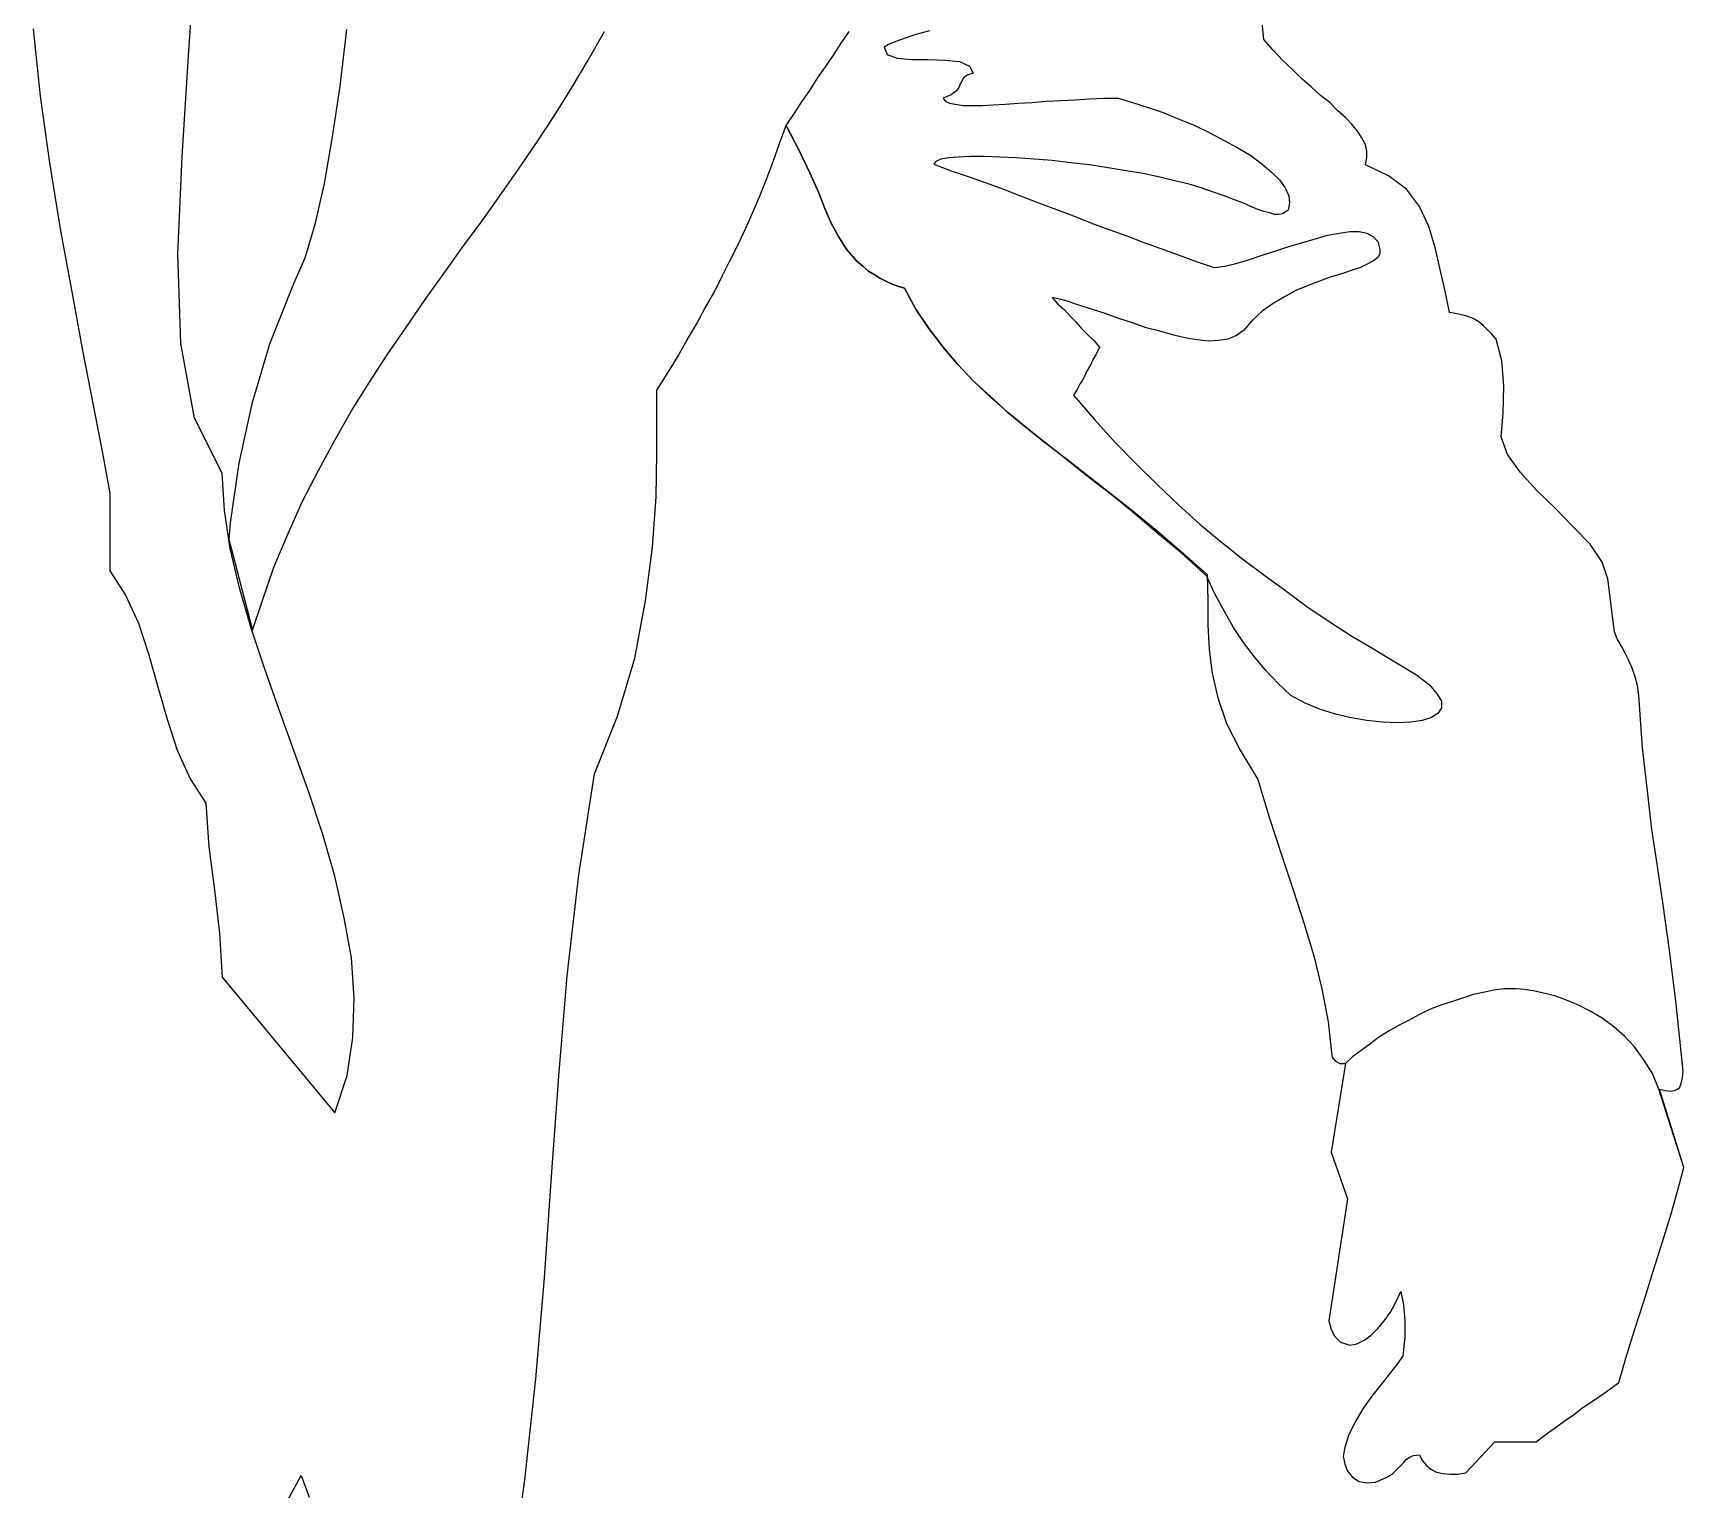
# Model space of a CAD drawing. Header units: millimetres. Extents: x -1625.4 to -1624.37, y 1841.54 to 1843.32.
# Drawn here: x -1624.915 to -1624.367, y 1842.352 to 1842.836 of the extents above; entities that cross this region are included whole.
import ezdxf

# ---------------------------------------------------------------- set-up
doc = ezdxf.new("R2010")
doc.units = ezdxf.units.MM
doc.header["$LTSCALE"] = 10
doc.layers.add('Humanos', color=2, linetype='Continuous')

msp = doc.modelspace()

# ---------------------------------------------------------------- linework, layer by layer
at = {"layer": 'Humanos'}
for p, q in [((-1624.86365, 1842.82849), (-1624.8615, 1842.86063)), ((-1624.50673, 1842.83396), (-1624.50721, 1842.83968)), ((-1624.9153, 1842.83753), (-1624.91292, 1842.81516)), ((-1624.81127, 1842.8373), (-1624.81341, 1842.81849)), ((-1624.73103, 1842.82706), (-1624.72555, 1842.83659)), ((-1624.64959, 1842.82872), (-1624.64698, 1842.83277)), ((-1624.64698, 1842.83277), (-1624.64435, 1842.83659)), ((-1624.63126, 1842.83229), (-1624.63269, 1842.83135)), ((-1624.62888, 1842.83325), (-1624.63126, 1842.83229)), ((-1624.62578, 1842.83444), (-1624.62888, 1842.83325)), ((-1624.62221, 1842.83563), (-1624.62578, 1842.83444)), ((-1624.61768, 1842.83682), (-1624.62221, 1842.83563)), ((-1624.50364, 1842.83039), (-1624.50673, 1842.83396)), ((-1624.86579, 1842.79515), (-1624.86365, 1842.82849)), ((-1624.7365, 1842.81777), (-1624.73103, 1842.82706)), ((-1624.65221, 1842.82492), (-1624.64959, 1842.82872)), ((-1624.63269, 1842.83135), (-1624.63174, 1842.82897)), ((-1624.63174, 1842.82897), (-1624.6284, 1842.82778)), ((-1624.6284, 1842.82778), (-1624.62364, 1842.8273)), ((-1624.62364, 1842.8273), (-1624.61816, 1842.8273)), ((-1624.61816, 1842.8273), (-1624.61245, 1842.82706)), ((-1624.61245, 1842.82706), (-1624.60769, 1842.82659)), ((-1624.60769, 1842.82659), (-1624.60436, 1842.82515)), ((-1624.50055, 1842.82706), (-1624.50364, 1842.83039)), ((-1624.49721, 1842.82396), (-1624.50055, 1842.82706)), ((-1624.65745, 1842.81706), (-1624.65483, 1842.82111)), ((-1624.65483, 1842.82111), (-1624.65221, 1842.82492)), ((-1624.60626, 1842.82135), (-1624.60697, 1842.82015)), ((-1624.60507, 1842.82206), (-1624.60626, 1842.82135)), ((-1624.60316, 1842.82277), (-1624.60507, 1842.82206)), ((-1624.60436, 1842.82515), (-1624.60316, 1842.82277)), ((-1624.49412, 1842.82087), (-1624.49721, 1842.82396)), ((-1624.81341, 1842.81849), (-1624.81603, 1842.80159)), ((-1624.74222, 1842.80873), (-1624.7365, 1842.81777)), ((-1624.66007, 1842.81325), (-1624.65745, 1842.81706)), ((-1624.61054, 1842.81563), (-1624.61317, 1842.81444)), ((-1624.60888, 1842.81682), (-1624.61054, 1842.81563)), ((-1624.60793, 1842.81801), (-1624.60888, 1842.81682)), ((-1624.60745, 1842.8192), (-1624.60793, 1842.81801)), ((-1624.60697, 1842.82015), (-1624.60745, 1842.8192)), ((-1624.49102, 1842.81825), (-1624.49412, 1842.82087)), ((-1624.48792, 1842.81539), (-1624.49102, 1842.81825)), ((-1624.91292, 1842.81516), (-1624.90983, 1842.79301)), ((-1624.66269, 1842.80921), (-1624.66007, 1842.81325)), ((-1624.61317, 1842.81444), (-1624.61245, 1842.81349)), ((-1624.61245, 1842.81349), (-1624.61102, 1842.81278)), ((-1624.61102, 1842.81278), (-1624.60912, 1842.81253)), ((-1624.60912, 1842.81253), (-1624.6065, 1842.81206)), ((-1624.6065, 1842.81206), (-1624.60364, 1842.81206)), ((-1624.60364, 1842.81206), (-1624.60031, 1842.81206)), ((-1624.60031, 1842.81206), (-1624.5965, 1842.8123)), ((-1624.5965, 1842.8123), (-1624.59245, 1842.81253)), ((-1624.59245, 1842.81253), (-1624.58817, 1842.81278)), ((-1624.58817, 1842.81278), (-1624.58364, 1842.81301)), ((-1624.58364, 1842.81301), (-1624.57888, 1842.81349)), ((-1624.57888, 1842.81349), (-1624.57411, 1842.81372)), ((-1624.57411, 1842.81372), (-1624.56935, 1842.81397)), ((-1624.56935, 1842.81397), (-1624.56459, 1842.8142)), ((-1624.56459, 1842.8142), (-1624.55983, 1842.81444)), ((-1624.55983, 1842.81444), (-1624.55507, 1842.81444)), ((-1624.55507, 1842.81444), (-1624.5503, 1842.81301)), ((-1624.5503, 1842.81301), (-1624.54506, 1842.81134)), ((-1624.54506, 1842.81134), (-1624.54007, 1842.80967)), ((-1624.48483, 1842.81301), (-1624.48792, 1842.81539)), ((-1624.48221, 1842.8104), (-1624.48483, 1842.81301)), ((-1624.47959, 1842.80802), (-1624.48221, 1842.8104)), ((-1624.74817, 1842.79968), (-1624.74222, 1842.80873)), ((-1624.66745, 1842.79944), (-1624.6653, 1842.80539)), ((-1624.6653, 1842.80539), (-1624.66269, 1842.80921)), ((-1624.66079, 1842.79682), (-1624.6653, 1842.80539)), ((-1624.6653, 1842.80539), (-1624.66079, 1842.79682)), ((-1624.54007, 1842.80967), (-1624.53483, 1842.80754)), ((-1624.53483, 1842.80754), (-1624.52959, 1842.80539)), ((-1624.52959, 1842.80539), (-1624.52459, 1842.80301)), ((-1624.47745, 1842.80587), (-1624.47959, 1842.80802)), ((-1624.47555, 1842.80349), (-1624.47745, 1842.80587)), ((-1624.81603, 1842.80159), (-1624.81865, 1842.78611)), ((-1624.75412, 1842.79087), (-1624.74817, 1842.79968)), ((-1624.6696, 1842.79349), (-1624.66745, 1842.79944)), ((-1624.52459, 1842.80301), (-1624.51983, 1842.80039)), ((-1624.51983, 1842.80039), (-1624.5153, 1842.79801)), ((-1624.47411, 1842.80134), (-1624.47555, 1842.80349)), ((-1624.47292, 1842.79896), (-1624.47411, 1842.80134)), ((-1624.86722, 1842.76278), (-1624.86579, 1842.79515)), ((-1624.65745, 1842.78968), (-1624.66079, 1842.79682)), ((-1624.66079, 1842.79682), (-1624.65745, 1842.78968)), ((-1624.61388, 1842.7942), (-1624.61555, 1842.79349)), ((-1624.61126, 1842.79468), (-1624.61388, 1842.7942)), ((-1624.60816, 1842.79492), (-1624.61126, 1842.79468)), ((-1624.60412, 1842.79515), (-1624.60816, 1842.79492)), ((-1624.59936, 1842.79515), (-1624.60412, 1842.79515)), ((-1624.59435, 1842.79492), (-1624.59936, 1842.79515)), ((-1624.58888, 1842.79468), (-1624.59435, 1842.79492)), ((-1624.58293, 1842.7942), (-1624.58888, 1842.79468)), ((-1624.57697, 1842.79373), (-1624.58293, 1842.7942)), ((-1624.57079, 1842.79301), (-1624.57697, 1842.79373)), ((-1624.5153, 1842.79801), (-1624.51102, 1842.79539)), ((-1624.51102, 1842.79539), (-1624.50721, 1842.79254)), ((-1624.47245, 1842.79682), (-1624.47292, 1842.79896)), ((-1624.47292, 1842.7923), (-1624.47245, 1842.79468)), ((-1624.47245, 1842.79468), (-1624.47245, 1842.79682)), ((-1624.90983, 1842.79301), (-1624.90625, 1842.77111)), ((-1624.76031, 1842.78206), (-1624.75412, 1842.79087)), ((-1624.67174, 1842.78778), (-1624.6696, 1842.79349)), ((-1624.65459, 1842.78325), (-1624.65745, 1842.78968)), ((-1624.65745, 1842.78968), (-1624.65459, 1842.78325)), ((-1624.61555, 1842.79349), (-1624.61626, 1842.79254)), ((-1624.61626, 1842.79254), (-1624.61054, 1842.79039)), ((-1624.61054, 1842.79039), (-1624.60483, 1842.78849)), ((-1624.60483, 1842.78849), (-1624.59888, 1842.78634)), ((-1624.56459, 1842.7923), (-1624.57079, 1842.79301)), ((-1624.5584, 1842.79135), (-1624.56459, 1842.7923)), ((-1624.55245, 1842.79039), (-1624.5584, 1842.79135)), ((-1624.54673, 1842.78944), (-1624.55245, 1842.79039)), ((-1624.54126, 1842.78825), (-1624.54673, 1842.78944)), ((-1624.53626, 1842.78705), (-1624.54126, 1842.78825)), ((-1624.50721, 1842.79254), (-1624.50412, 1842.78991)), ((-1624.50412, 1842.78991), (-1624.50149, 1842.7873)), ((-1624.46531, 1842.78872), (-1624.47292, 1842.7923)), ((-1624.45935, 1842.78421), (-1624.46531, 1842.78872)), ((-1624.81865, 1842.78611), (-1624.82174, 1842.77253)), ((-1624.67388, 1842.78229), (-1624.67174, 1842.78778)), ((-1624.65245, 1842.77778), (-1624.65459, 1842.78325)), ((-1624.65459, 1842.78325), (-1624.65245, 1842.77778)), ((-1624.59888, 1842.78634), (-1624.59316, 1842.78421)), ((-1624.59316, 1842.78421), (-1624.58745, 1842.78206)), ((-1624.5315, 1842.78586), (-1624.53626, 1842.78705)), ((-1624.52745, 1842.78467), (-1624.5315, 1842.78586)), ((-1624.5234, 1842.78325), (-1624.52745, 1842.78467)), ((-1624.51983, 1842.78206), (-1624.5234, 1842.78325)), ((-1624.50149, 1842.7873), (-1624.49959, 1842.78467)), ((-1624.49959, 1842.78467), (-1624.4984, 1842.78206)), ((-1624.45506, 1842.77849), (-1624.45935, 1842.78421)), ((-1624.7665, 1842.77325), (-1624.76031, 1842.78206)), ((-1624.67626, 1842.77682), (-1624.67388, 1842.78229)), ((-1624.65031, 1842.77301), (-1624.65245, 1842.77778)), ((-1624.65245, 1842.77778), (-1624.65031, 1842.77301)), ((-1624.58745, 1842.78206), (-1624.5815, 1842.77968)), ((-1624.5815, 1842.77968), (-1624.57555, 1842.77753)), ((-1624.57555, 1842.77753), (-1624.56983, 1842.77539)), ((-1624.51674, 1842.78087), (-1624.51983, 1842.78206)), ((-1624.51364, 1842.77968), (-1624.51674, 1842.78087)), ((-1624.51102, 1842.77849), (-1624.51364, 1842.77968)), ((-1624.50864, 1842.77753), (-1624.51102, 1842.77849)), ((-1624.50673, 1842.77682), (-1624.50864, 1842.77753)), ((-1624.49864, 1842.7773), (-1624.49959, 1842.77658)), ((-1624.49817, 1842.77968), (-1624.49864, 1842.7773)), ((-1624.4984, 1842.78206), (-1624.49817, 1842.77968)), ((-1624.45197, 1842.77182), (-1624.45506, 1842.77849)), ((-1624.82174, 1842.77253), (-1624.82508, 1842.76134)), ((-1624.77293, 1842.76468), (-1624.7665, 1842.77325)), ((-1624.67864, 1842.77134), (-1624.67626, 1842.77682)), ((-1624.64793, 1842.76849), (-1624.65031, 1842.77301)), ((-1624.65031, 1842.77301), (-1624.64793, 1842.76849)), ((-1624.56983, 1842.77539), (-1624.56388, 1842.77301)), ((-1624.56388, 1842.77301), (-1624.55816, 1842.77087)), ((-1624.50483, 1842.77634), (-1624.50673, 1842.77682)), ((-1624.50316, 1842.77587), (-1624.50483, 1842.77634)), ((-1624.50174, 1842.77587), (-1624.50316, 1842.77587)), ((-1624.50055, 1842.77611), (-1624.50174, 1842.77587)), ((-1624.49959, 1842.77658), (-1624.50055, 1842.77611)), ((-1624.44983, 1842.76491), (-1624.45197, 1842.77182)), ((-1624.90625, 1842.77111), (-1624.90246, 1842.75015)), ((-1624.68126, 1842.76587), (-1624.67864, 1842.77134)), ((-1624.64531, 1842.76444), (-1624.64793, 1842.76849)), ((-1624.64793, 1842.76849), (-1624.64531, 1842.76444)), ((-1624.55816, 1842.77087), (-1624.55221, 1842.76873)), ((-1624.55221, 1842.76873), (-1624.5465, 1842.76658)), ((-1624.5465, 1842.76658), (-1624.54055, 1842.76444)), ((-1624.4984, 1842.76516), (-1624.49388, 1842.76658)), ((-1624.49388, 1842.76658), (-1624.48959, 1842.76777)), ((-1624.48959, 1842.76777), (-1624.48554, 1842.76896)), ((-1624.48554, 1842.76896), (-1624.48173, 1842.76968)), ((-1624.48173, 1842.76968), (-1624.47816, 1842.77015)), ((-1624.47816, 1842.77015), (-1624.47507, 1842.77015)), ((-1624.47507, 1842.77015), (-1624.47245, 1842.76968)), ((-1624.47245, 1842.76968), (-1624.47054, 1842.76849)), ((-1624.47054, 1842.76849), (-1624.46888, 1842.76682)), ((-1624.46888, 1842.76682), (-1624.46816, 1842.7642)), ((-1624.86627, 1842.73301), (-1624.86722, 1842.76278)), ((-1624.82508, 1842.76134), (-1624.82888, 1842.75277)), ((-1624.77912, 1842.75587), (-1624.77293, 1842.76468)), ((-1624.68388, 1842.76063), (-1624.68126, 1842.76587)), ((-1624.64197, 1842.7604), (-1624.64531, 1842.76444)), ((-1624.64531, 1842.76444), (-1624.64197, 1842.7604)), ((-1624.54055, 1842.76444), (-1624.53483, 1842.7623)), ((-1624.53483, 1842.7623), (-1624.52888, 1842.76015)), ((-1624.51555, 1842.75967), (-1624.5115, 1842.76086)), ((-1624.5115, 1842.76086), (-1624.50721, 1842.7623)), ((-1624.50721, 1842.7623), (-1624.50268, 1842.76372)), ((-1624.50268, 1842.76372), (-1624.4984, 1842.76516)), ((-1624.46888, 1842.76159), (-1624.47031, 1842.7604)), ((-1624.46816, 1842.76278), (-1624.46888, 1842.76159)), ((-1624.46816, 1842.7642), (-1624.46816, 1842.76278)), ((-1624.44817, 1842.75754), (-1624.44983, 1842.76491)), ((-1624.78531, 1842.7473), (-1624.77912, 1842.75587)), ((-1624.68911, 1842.75015), (-1624.6865, 1842.75539)), ((-1624.6865, 1842.75539), (-1624.68388, 1842.76063)), ((-1624.63984, 1842.75873), (-1624.64197, 1842.7604)), ((-1624.64197, 1842.7604), (-1624.63984, 1842.75873)), ((-1624.63792, 1842.75706), (-1624.63984, 1842.75873)), ((-1624.63984, 1842.75873), (-1624.63792, 1842.75706)), ((-1624.63602, 1842.75587), (-1624.63792, 1842.75706)), ((-1624.63792, 1842.75706), (-1624.63602, 1842.75587)), ((-1624.63412, 1842.75468), (-1624.63602, 1842.75587)), ((-1624.63602, 1842.75587), (-1624.63412, 1842.75468)), ((-1624.52888, 1842.76015), (-1624.52317, 1842.75825)), ((-1624.52317, 1842.75825), (-1624.5196, 1842.75873)), ((-1624.5196, 1842.75873), (-1624.51555, 1842.75967)), ((-1624.48078, 1842.7561), (-1624.48435, 1842.75516)), ((-1624.47768, 1842.75729), (-1624.48078, 1842.7561)), ((-1624.47459, 1842.75825), (-1624.47768, 1842.75729)), ((-1624.47221, 1842.75944), (-1624.47459, 1842.75825)), ((-1624.47031, 1842.7604), (-1624.47221, 1842.75944)), ((-1624.4465, 1842.75039), (-1624.44817, 1842.75754)), ((-1624.90246, 1842.75015), (-1624.89889, 1842.73063)), ((-1624.82888, 1842.75277), (-1624.83674, 1842.73277)), ((-1624.69222, 1842.74468), (-1624.68911, 1842.75015)), ((-1624.63222, 1842.75372), (-1624.63412, 1842.75468)), ((-1624.63412, 1842.75468), (-1624.63222, 1842.75372)), ((-1624.63031, 1842.75277), (-1624.63222, 1842.75372)), ((-1624.63222, 1842.75372), (-1624.63031, 1842.75277)), ((-1624.62817, 1842.75206), (-1624.63031, 1842.75277)), ((-1624.63031, 1842.75277), (-1624.62817, 1842.75206)), ((-1624.62602, 1842.75134), (-1624.62817, 1842.75206)), ((-1624.62817, 1842.75206), (-1624.62602, 1842.75134)), ((-1624.62221, 1842.74444), (-1624.62602, 1842.75134)), ((-1624.62602, 1842.75134), (-1624.62221, 1842.74444)), ((-1624.49602, 1842.75063), (-1624.49983, 1842.74849)), ((-1624.49197, 1842.7523), (-1624.49602, 1842.75063)), ((-1624.48816, 1842.75372), (-1624.49197, 1842.7523)), ((-1624.48435, 1842.75516), (-1624.48816, 1842.75372)), ((-1624.44507, 1842.74325), (-1624.4465, 1842.75039)), ((-1624.7915, 1842.73824), (-1624.78531, 1842.7473)), ((-1624.69507, 1842.73943), (-1624.69222, 1842.74468)), ((-1624.61793, 1842.73801), (-1624.62221, 1842.74444)), ((-1624.62221, 1842.74444), (-1624.61793, 1842.73801)), ((-1624.57697, 1842.74825), (-1624.57507, 1842.74611)), ((-1624.57269, 1842.7473), (-1624.57697, 1842.74825)), ((-1624.57507, 1842.74611), (-1624.57292, 1842.7442)), ((-1624.56841, 1842.74587), (-1624.57269, 1842.7473)), ((-1624.56388, 1842.74444), (-1624.56841, 1842.74587)), ((-1624.55935, 1842.74301), (-1624.56388, 1842.74444)), ((-1624.50364, 1842.74634), (-1624.50721, 1842.74373)), ((-1624.49983, 1842.74849), (-1624.50364, 1842.74634)), ((-1624.69817, 1842.7342), (-1624.69507, 1842.73943)), ((-1624.57292, 1842.7442), (-1624.57102, 1842.74206)), ((-1624.57102, 1842.74206), (-1624.56912, 1842.74016)), ((-1624.56912, 1842.74016), (-1624.56722, 1842.73801)), ((-1624.55483, 1842.74135), (-1624.55935, 1842.74301)), ((-1624.5503, 1842.73991), (-1624.55483, 1842.74135)), ((-1624.54579, 1842.73824), (-1624.5503, 1842.73991)), ((-1624.51054, 1842.74063), (-1624.5134, 1842.7373)), ((-1624.50721, 1842.74373), (-1624.51054, 1842.74063)), ((-1624.44197, 1842.74277), (-1624.44507, 1842.74325)), ((-1624.43935, 1842.74206), (-1624.44197, 1842.74277)), ((-1624.43721, 1842.74135), (-1624.43935, 1842.74206)), ((-1624.4353, 1842.74016), (-1624.43721, 1842.74135)), ((-1624.43388, 1842.73897), (-1624.4353, 1842.74016)), ((-1624.43245, 1842.73753), (-1624.43388, 1842.73897)), ((-1624.79769, 1842.7292), (-1624.7915, 1842.73824)), ((-1624.70126, 1842.72872), (-1624.69817, 1842.7342)), ((-1624.61317, 1842.73182), (-1624.61793, 1842.73801)), ((-1624.61793, 1842.73801), (-1624.61317, 1842.73182)), ((-1624.56722, 1842.73801), (-1624.56507, 1842.73586)), ((-1624.56507, 1842.73586), (-1624.56317, 1842.73396)), ((-1624.56317, 1842.73396), (-1624.56126, 1842.73182)), ((-1624.54126, 1842.73705), (-1624.54579, 1842.73824)), ((-1624.53698, 1842.73586), (-1624.54126, 1842.73705)), ((-1624.53293, 1842.73492), (-1624.53698, 1842.73586)), ((-1624.52888, 1842.7342), (-1624.53293, 1842.73492)), ((-1624.52507, 1842.73373), (-1624.52888, 1842.7342)), ((-1624.52173, 1842.73396), (-1624.52507, 1842.73373)), ((-1624.51864, 1842.73444), (-1624.52173, 1842.73396)), ((-1624.51578, 1842.73563), (-1624.51864, 1842.73444)), ((-1624.5134, 1842.7373), (-1624.51578, 1842.73563)), ((-1624.43102, 1842.73611), (-1624.43245, 1842.73753)), ((-1624.42959, 1842.73444), (-1624.43102, 1842.73611)), ((-1624.42768, 1842.7273), (-1624.42959, 1842.73444)), ((-1624.89889, 1842.73063), (-1624.89532, 1842.71253)), ((-1624.86174, 1842.70825), (-1624.86627, 1842.73301)), ((-1624.83674, 1842.73277), (-1624.84269, 1842.71301)), ((-1624.80365, 1842.72015), (-1624.79769, 1842.7292)), ((-1624.70459, 1842.72325), (-1624.70126, 1842.72872)), ((-1624.60841, 1842.72611), (-1624.61317, 1842.73182)), ((-1624.61317, 1842.73182), (-1624.60841, 1842.72611)), ((-1624.56221, 1842.72968), (-1624.5634, 1842.72777)), ((-1624.56126, 1842.73182), (-1624.56221, 1842.72968)), ((-1624.70816, 1842.71754), (-1624.70459, 1842.72325)), ((-1624.60316, 1842.72063), (-1624.60841, 1842.72611)), ((-1624.60841, 1842.72611), (-1624.60316, 1842.72063)), ((-1624.56555, 1842.72372), (-1624.56649, 1842.72158)), ((-1624.56436, 1842.72563), (-1624.56555, 1842.72372)), ((-1624.5634, 1842.72777), (-1624.56436, 1842.72563)), ((-1624.42697, 1842.71896), (-1624.42768, 1842.7273)), ((-1624.8096, 1842.71063), (-1624.80365, 1842.72015)), ((-1624.70816, 1842.70848), (-1624.70816, 1842.71754)), ((-1624.59769, 1842.71539), (-1624.60316, 1842.72063)), ((-1624.60316, 1842.72063), (-1624.59745, 1842.71539)), ((-1624.56864, 1842.71777), (-1624.56983, 1842.71587)), ((-1624.56768, 1842.71967), (-1624.56864, 1842.71777)), ((-1624.56649, 1842.72158), (-1624.56768, 1842.71967)), ((-1624.42721, 1842.70992), (-1624.42697, 1842.71896)), ((-1624.89532, 1842.71253), (-1624.89222, 1842.69658)), ((-1624.84269, 1842.71301), (-1624.84698, 1842.69325)), ((-1624.59174, 1842.71015), (-1624.59769, 1842.71539)), ((-1624.59745, 1842.71539), (-1624.59174, 1842.71015)), ((-1624.56983, 1842.71587), (-1624.56292, 1842.70777)), ((-1624.85246, 1842.68991), (-1624.86174, 1842.70825)), ((-1624.81507, 1842.70087), (-1624.8096, 1842.71063)), ((-1624.70816, 1842.69658), (-1624.70816, 1842.70848)), ((-1624.58554, 1842.70515), (-1624.59174, 1842.71015)), ((-1624.59174, 1842.71015), (-1624.58554, 1842.70515)), ((-1624.56292, 1842.70777), (-1624.55602, 1842.70015)), ((-1624.42793, 1842.70206), (-1624.42721, 1842.70992)), ((-1624.82055, 1842.69087), (-1624.81507, 1842.70087)), ((-1624.57912, 1842.69991), (-1624.58554, 1842.70515)), ((-1624.58554, 1842.70515), (-1624.57912, 1842.69991)), ((-1624.42578, 1842.69611), (-1624.42793, 1842.70206)), ((-1624.89222, 1842.69658), (-1624.88984, 1842.68325)), ((-1624.70841, 1842.68206), (-1624.70816, 1842.69658)), ((-1624.57221, 1842.69444), (-1624.57912, 1842.69991)), ((-1624.57912, 1842.69991), (-1624.57221, 1842.69467)), ((-1624.55602, 1842.70015), (-1624.54911, 1842.69301)), ((-1624.4215, 1842.69016), (-1624.42578, 1842.69611)), ((-1624.85175, 1842.67753), (-1624.85246, 1842.68991)), ((-1624.84698, 1842.69325), (-1624.84983, 1842.67349)), ((-1624.82579, 1842.68063), (-1624.82055, 1842.69087)), ((-1624.57221, 1842.69467), (-1624.56507, 1842.6892)), ((-1624.5653, 1842.68897), (-1624.57221, 1842.69444)), ((-1624.54911, 1842.69301), (-1624.54197, 1842.68611)), ((-1624.41602, 1842.6842), (-1624.4215, 1842.69016)), ((-1624.55793, 1842.68325), (-1624.5653, 1842.68897)), ((-1624.56507, 1842.6892), (-1624.55793, 1842.68348)), ((-1624.54197, 1842.68611), (-1624.53507, 1842.67944)), ((-1624.40983, 1842.67825), (-1624.41602, 1842.6842)), ((-1624.88984, 1842.68325), (-1624.88984, 1842.65753)), ((-1624.83055, 1842.66992), (-1624.82579, 1842.68063)), ((-1624.7096, 1842.66539), (-1624.70841, 1842.68206)), ((-1624.55793, 1842.68348), (-1624.55007, 1842.67729)), ((-1624.5503, 1842.67706), (-1624.55793, 1842.68325)), ((-1624.53507, 1842.67944), (-1624.52793, 1842.67301)), ((-1624.84983, 1842.66491), (-1624.85175, 1842.67753)), ((-1624.84983, 1842.67349), (-1624.85031, 1842.66801)), ((-1624.54245, 1842.67039), (-1624.5503, 1842.67706)), ((-1624.55007, 1842.67729), (-1624.54222, 1842.67086)), ((-1624.40387, 1842.67205), (-1624.40983, 1842.67825)), ((-1624.85031, 1842.66801), (-1624.84246, 1842.63777)), ((-1624.83531, 1842.65873), (-1624.83055, 1842.66992)), ((-1624.53412, 1842.66349), (-1624.54245, 1842.67039)), ((-1624.54222, 1842.67086), (-1624.53412, 1842.66397)), ((-1624.52793, 1842.67301), (-1624.52079, 1842.66706)), ((-1624.3984, 1842.66635), (-1624.40387, 1842.67205)), ((-1624.84674, 1842.65182), (-1624.84983, 1842.66491)), ((-1624.71198, 1842.64753), (-1624.7096, 1842.66539)), ((-1624.53412, 1842.66397), (-1624.52555, 1842.65634)), ((-1624.52578, 1842.65587), (-1624.53412, 1842.66349)), ((-1624.52079, 1842.66706), (-1624.51364, 1842.66134)), ((-1624.39435, 1842.66039), (-1624.3984, 1842.66635)), ((-1624.88984, 1842.65753), (-1624.8846, 1842.64944)), ((-1624.83936, 1842.64705), (-1624.83531, 1842.65873)), ((-1624.51364, 1842.66134), (-1624.50626, 1842.65587)), ((-1624.39245, 1842.65491), (-1624.39435, 1842.66039)), ((-1624.84293, 1842.63849), (-1624.84674, 1842.65182)), ((-1624.52292, 1842.64991), (-1624.52578, 1842.65587)), ((-1624.52555, 1842.65634), (-1624.5253, 1842.64753)), ((-1624.50626, 1842.65587), (-1624.49911, 1842.65063)), ((-1624.39031, 1842.6373), (-1624.39245, 1842.65491)), ((-1624.8846, 1842.64944), (-1624.88032, 1842.64016)), ((-1624.84246, 1842.63777), (-1624.83936, 1842.64705)), ((-1624.71555, 1842.62848), (-1624.71198, 1842.64753)), ((-1624.5253, 1842.64753), (-1624.5253, 1842.63944)), ((-1624.51983, 1842.6442), (-1624.52292, 1842.64991)), ((-1624.49911, 1842.65063), (-1624.49197, 1842.64539)), ((-1624.51674, 1842.63872), (-1624.51983, 1842.6442)), ((-1624.49197, 1842.64539), (-1624.48483, 1842.64063)), ((-1624.48483, 1842.64063), (-1624.47745, 1842.63587)), ((-1624.88032, 1842.64016), (-1624.87698, 1842.62992)), ((-1624.83841, 1842.62515), (-1624.84293, 1842.63849)), ((-1624.5253, 1842.63944), (-1624.52483, 1842.63134)), ((-1624.5134, 1842.63372), (-1624.51674, 1842.63872)), ((-1624.47745, 1842.63587), (-1624.47031, 1842.63158)), ((-1624.38935, 1842.63492), (-1624.39031, 1842.6373)), ((-1624.38793, 1842.63253), (-1624.38935, 1842.63492)), ((-1624.87698, 1842.62992), (-1624.87389, 1842.61896)), ((-1624.52483, 1842.63134), (-1624.52388, 1842.62349)), ((-1624.50983, 1842.62896), (-1624.5134, 1842.63372)), ((-1624.47031, 1842.63158), (-1624.46316, 1842.62729)), ((-1624.38674, 1842.63015), (-1624.38793, 1842.63253)), ((-1624.38555, 1842.62777), (-1624.38674, 1842.63015)), ((-1624.83364, 1842.61134), (-1624.83841, 1842.62515)), ((-1624.72126, 1842.6092), (-1624.71555, 1842.62848)), ((-1624.50602, 1842.62443), (-1624.50983, 1842.62896)), ((-1624.50197, 1842.62015), (-1624.50602, 1842.62443)), ((-1624.46316, 1842.62729), (-1624.45602, 1842.62301)), ((-1624.38436, 1842.62515), (-1624.38555, 1842.62777)), ((-1624.3834, 1842.6223), (-1624.38436, 1842.62515)), ((-1624.87389, 1842.61896), (-1624.87079, 1842.60825)), ((-1624.52388, 1842.62349), (-1624.52198, 1842.61539)), ((-1624.49769, 1842.6161), (-1624.50197, 1842.62015)), ((-1624.45602, 1842.62301), (-1624.45174, 1842.61967)), ((-1624.45174, 1842.61967), (-1624.44911, 1842.61658)), ((-1624.38269, 1842.61944), (-1624.3834, 1842.6223)), ((-1624.38221, 1842.6161), (-1624.38269, 1842.61944)), ((-1624.52198, 1842.61539), (-1624.51912, 1842.60682)), ((-1624.49316, 1842.61372), (-1624.49769, 1842.6161)), ((-1624.48816, 1842.61158), (-1624.49316, 1842.61372)), ((-1624.44911, 1842.61658), (-1624.44769, 1842.6142)), ((-1624.44769, 1842.6142), (-1624.44769, 1842.61206)), ((-1624.38102, 1842.59872), (-1624.38221, 1842.6161)), ((-1624.87079, 1842.60825), (-1624.86746, 1842.59801)), ((-1624.82865, 1842.59753), (-1624.83364, 1842.61134)), ((-1624.72888, 1842.59015), (-1624.72126, 1842.6092)), ((-1624.48292, 1842.60991), (-1624.48816, 1842.61158)), ((-1624.47768, 1842.60872), (-1624.48292, 1842.60991)), ((-1624.47245, 1842.60777), (-1624.47768, 1842.60872)), ((-1624.46721, 1842.6073), (-1624.47245, 1842.60777)), ((-1624.45412, 1842.60777), (-1624.45792, 1842.6073)), ((-1624.45126, 1842.60872), (-1624.45412, 1842.60777)), ((-1624.44888, 1842.61015), (-1624.45126, 1842.60872)), ((-1624.44769, 1842.61206), (-1624.44888, 1842.61015)), ((-1624.51912, 1842.60682), (-1624.51459, 1842.59801)), ((-1624.46245, 1842.60706), (-1624.46721, 1842.6073)), ((-1624.45792, 1842.6073), (-1624.46245, 1842.60706)), ((-1624.86746, 1842.59801), (-1624.86317, 1842.58849)), ((-1624.82364, 1842.58372), (-1624.82865, 1842.59753)), ((-1624.51459, 1842.59801), (-1624.50864, 1842.58825)), ((-1624.37935, 1842.58444), (-1624.38102, 1842.59872)), ((-1624.86317, 1842.58849), (-1624.85793, 1842.58039)), ((-1624.73412, 1842.55658), (-1624.72888, 1842.59015)), ((-1624.50864, 1842.58825), (-1624.50483, 1842.57539)), ((-1624.85793, 1842.58039), (-1624.85698, 1842.56587)), ((-1624.81912, 1842.56992), (-1624.82364, 1842.58372)), ((-1624.37793, 1842.57158), (-1624.37935, 1842.58444)), ((-1624.50483, 1842.57539), (-1624.50078, 1842.56325)), ((-1624.81507, 1842.55611), (-1624.81912, 1842.56992)), ((-1624.37602, 1842.55944), (-1624.37793, 1842.57158)), ((-1624.85698, 1842.56587), (-1624.85507, 1842.55158)), ((-1624.50078, 1842.56325), (-1624.49698, 1842.55158)), ((-1624.37411, 1842.54658), (-1624.37602, 1842.55944)), ((-1624.81198, 1842.54229), (-1624.81507, 1842.55611)), ((-1624.73793, 1842.52301), (-1624.73412, 1842.55658)), ((-1624.85507, 1842.55158), (-1624.8534, 1842.53706)), ((-1624.49698, 1842.55158), (-1624.4934, 1842.54063)), ((-1624.8096, 1842.52896), (-1624.81198, 1842.54229)), ((-1624.37197, 1842.53158), (-1624.37411, 1842.54658)), ((-1624.8534, 1842.53706), (-1624.85246, 1842.52253)), ((-1624.4934, 1842.54063), (-1624.49007, 1842.52967)), ((-1624.36983, 1842.51372), (-1624.37197, 1842.53158)), ((-1624.80864, 1842.51563), (-1624.8096, 1842.52896)), ((-1624.49007, 1842.52967), (-1624.48745, 1842.51872)), ((-1624.85246, 1842.52253), (-1624.81507, 1842.47753)), ((-1624.74078, 1842.48967), (-1624.73793, 1842.52301)), ((-1624.80912, 1842.50254), (-1624.80864, 1842.51563)), ((-1624.48745, 1842.51872), (-1624.48531, 1842.50777)), ((-1624.44435, 1842.51444), (-1624.44792, 1842.51325)), ((-1624.44078, 1842.51563), (-1624.44435, 1842.51444)), ((-1624.43721, 1842.51682), (-1624.44078, 1842.51563)), ((-1624.43388, 1842.51753), (-1624.43721, 1842.51682)), ((-1624.43031, 1842.51825), (-1624.43388, 1842.51753)), ((-1624.42697, 1842.51872), (-1624.43031, 1842.51825)), ((-1624.4253, 1842.51872), (-1624.42697, 1842.51872)), ((-1624.42292, 1842.51872), (-1624.4253, 1842.51872)), ((-1624.42031, 1842.51848), (-1624.42292, 1842.51872)), ((-1624.41721, 1842.51801), (-1624.42031, 1842.51848)), ((-1624.41388, 1842.51729), (-1624.41721, 1842.51801)), ((-1624.41007, 1842.51634), (-1624.41388, 1842.51729)), ((-1624.40625, 1842.51491), (-1624.41007, 1842.51634)), ((-1624.40221, 1842.51325), (-1624.40625, 1842.51491)), ((-1624.45506, 1842.51015), (-1624.45864, 1842.50824)), ((-1624.45174, 1842.51182), (-1624.45506, 1842.51015)), ((-1624.44792, 1842.51325), (-1624.45174, 1842.51182)), ((-1624.3984, 1842.51134), (-1624.40221, 1842.51325)), ((-1624.39435, 1842.50896), (-1624.3984, 1842.51134)), ((-1624.39054, 1842.50611), (-1624.39435, 1842.50896)), ((-1624.36745, 1842.49134), (-1624.36983, 1842.51372)), ((-1624.48531, 1842.50777), (-1624.48411, 1842.49658)), ((-1624.46531, 1842.50467), (-1624.46864, 1842.50254)), ((-1624.46197, 1842.50658), (-1624.46531, 1842.50467)), ((-1624.45864, 1842.50824), (-1624.46197, 1842.50658)), ((-1624.38697, 1842.503), (-1624.39054, 1842.50611)), ((-1624.81102, 1842.48991), (-1624.80912, 1842.50254)), ((-1624.47436, 1842.49824), (-1624.47721, 1842.4961)), ((-1624.4715, 1842.50039), (-1624.47436, 1842.49824)), ((-1624.46864, 1842.50254), (-1624.4715, 1842.50039)), ((-1624.38363, 1842.49943), (-1624.38697, 1842.503)), ((-1624.38054, 1842.49515), (-1624.38363, 1842.49943)), ((-1624.47959, 1842.49396), (-1624.48435, 1842.46444)), ((-1624.47959, 1842.49396), (-1624.48435, 1842.46444)), ((-1624.48411, 1842.49658), (-1624.48364, 1842.49563)), ((-1624.48364, 1842.49563), (-1624.48292, 1842.49467)), ((-1624.48292, 1842.49467), (-1624.4815, 1842.49396)), ((-1624.4815, 1842.49396), (-1624.47959, 1842.49396)), ((-1624.47721, 1842.4961), (-1624.47959, 1842.49396)), ((-1624.37768, 1842.49063), (-1624.38054, 1842.49515)), ((-1624.81507, 1842.47753), (-1624.81102, 1842.48991)), ((-1624.74317, 1842.45634), (-1624.74078, 1842.48967)), ((-1624.37555, 1842.48539), (-1624.37768, 1842.49063)), ((-1624.36864, 1842.4861), (-1624.36816, 1842.48729)), ((-1624.36816, 1842.48729), (-1624.36769, 1842.4892)), ((-1624.36769, 1842.4892), (-1624.36745, 1842.49134)), ((-1624.36721, 1842.45943), (-1624.37555, 1842.48539)), ((-1624.3753, 1842.48539), (-1624.3734, 1842.48491)), ((-1624.36721, 1842.45943), (-1624.3753, 1842.48539)), ((-1624.3734, 1842.48491), (-1624.37173, 1842.48468)), ((-1624.37173, 1842.48468), (-1624.37031, 1842.48491)), ((-1624.37031, 1842.48491), (-1624.36935, 1842.48539)), ((-1624.36935, 1842.48539), (-1624.36864, 1842.4861)), ((-1624.48435, 1842.46444), (-1624.47887, 1842.44896)), ((-1624.48435, 1842.46444), (-1624.47887, 1842.44896)), ((-1624.36911, 1842.45229), (-1624.36721, 1842.45943)), ((-1624.36911, 1842.45229), (-1624.36721, 1842.45943)), ((-1624.74555, 1842.42278), (-1624.74317, 1842.45634)), ((-1624.47887, 1842.44896), (-1624.48507, 1842.4085)), ((-1624.47887, 1842.44896), (-1624.48507, 1842.4085)), ((-1624.3715, 1842.44397), (-1624.36911, 1842.45229)), ((-1624.3715, 1842.44397), (-1624.36911, 1842.45229)), ((-1624.37435, 1842.43469), (-1624.3715, 1842.44397)), ((-1624.37435, 1842.43469), (-1624.3715, 1842.44397)), ((-1624.37745, 1842.42492), (-1624.37435, 1842.43469)), ((-1624.37745, 1842.42492), (-1624.37435, 1842.43469)), ((-1624.74841, 1842.3892), (-1624.74555, 1842.42278)), ((-1624.38054, 1842.41492), (-1624.37745, 1842.42492)), ((-1624.38054, 1842.41492), (-1624.37745, 1842.42492)), ((-1624.46292, 1842.41468), (-1624.46126, 1842.41825)), ((-1624.46292, 1842.41468), (-1624.46126, 1842.41825)), ((-1624.46126, 1842.41825), (-1624.4603, 1842.41373)), ((-1624.46126, 1842.41825), (-1624.4603, 1842.41373)), ((-1624.46674, 1842.4085), (-1624.46459, 1842.41135)), ((-1624.46674, 1842.4085), (-1624.46459, 1842.41135)), ((-1624.46459, 1842.41135), (-1624.46292, 1842.41468)), ((-1624.46459, 1842.41135), (-1624.46292, 1842.41468)), ((-1624.4603, 1842.41373), (-1624.45983, 1842.40873)), ((-1624.4603, 1842.41373), (-1624.45983, 1842.40873)), ((-1624.38363, 1842.40539), (-1624.38054, 1842.41492)), ((-1624.38363, 1842.40539), (-1624.38054, 1842.41492)), ((-1624.48507, 1842.4085), (-1624.48435, 1842.40564)), ((-1624.48507, 1842.4085), (-1624.48435, 1842.40564)), ((-1624.48435, 1842.40564), (-1624.48316, 1842.40326)), ((-1624.48435, 1842.40564), (-1624.48316, 1842.40326)), ((-1624.47102, 1842.40373), (-1624.46888, 1842.40587)), ((-1624.47102, 1842.40373), (-1624.46888, 1842.40587)), ((-1624.46888, 1842.40587), (-1624.46674, 1842.4085)), ((-1624.46888, 1842.40587), (-1624.46674, 1842.4085)), ((-1624.45983, 1842.40873), (-1624.45983, 1842.40301)), ((-1624.45983, 1842.40873), (-1624.45983, 1842.40301)), ((-1624.38649, 1842.39611), (-1624.38363, 1842.40539)), ((-1624.38649, 1842.39611), (-1624.38363, 1842.40539)), ((-1624.48316, 1842.40326), (-1624.48126, 1842.40135)), ((-1624.48316, 1842.40326), (-1624.48126, 1842.40135)), ((-1624.48126, 1842.40135), (-1624.47816, 1842.4004)), ((-1624.48126, 1842.40135), (-1624.47816, 1842.4004)), ((-1624.47816, 1842.4004), (-1624.47578, 1842.40087)), ((-1624.47816, 1842.4004), (-1624.47578, 1842.40087)), ((-1624.47578, 1842.40087), (-1624.4734, 1842.40207)), ((-1624.47578, 1842.40087), (-1624.4734, 1842.40207)), ((-1624.4734, 1842.40207), (-1624.47102, 1842.40373)), ((-1624.4734, 1842.40207), (-1624.47102, 1842.40373)), ((-1624.45983, 1842.40301), (-1624.46054, 1842.39683)), ((-1624.45983, 1842.40301), (-1624.46054, 1842.39683)), ((-1624.46221, 1842.39444), (-1624.46459, 1842.39135)), ((-1624.46221, 1842.39444), (-1624.46459, 1842.39135)), ((-1624.46054, 1842.39683), (-1624.46221, 1842.39444)), ((-1624.46054, 1842.39683), (-1624.46221, 1842.39444)), ((-1624.38887, 1842.38801), (-1624.38649, 1842.39611)), ((-1624.38887, 1842.38801), (-1624.38649, 1842.39611)), ((-1624.75198, 1842.35564), (-1624.74841, 1842.3892)), ((-1624.46459, 1842.39135), (-1624.46745, 1842.38778)), ((-1624.46459, 1842.39135), (-1624.46745, 1842.38778)), ((-1624.47079, 1842.3835), (-1624.47388, 1842.3792)), ((-1624.47079, 1842.3835), (-1624.47388, 1842.3792)), ((-1624.46745, 1842.38778), (-1624.47079, 1842.3835)), ((-1624.46745, 1842.38778), (-1624.47079, 1842.3835)), ((-1624.39721, 1842.38206), (-1624.3934, 1842.38469)), ((-1624.39721, 1842.38206), (-1624.3934, 1842.38469)), ((-1624.3934, 1842.38469), (-1624.38887, 1842.38801)), ((-1624.3934, 1842.38469), (-1624.38887, 1842.38801)), ((-1624.47388, 1842.3792), (-1624.47649, 1842.37468)), ((-1624.47388, 1842.3792), (-1624.47649, 1842.37468)), ((-1624.40697, 1842.37516), (-1624.40387, 1842.3773)), ((-1624.40697, 1842.37516), (-1624.40387, 1842.3773)), ((-1624.40387, 1842.3773), (-1624.40078, 1842.37968)), ((-1624.40387, 1842.3773), (-1624.40078, 1842.37968)), ((-1624.40078, 1842.37968), (-1624.39721, 1842.38206)), ((-1624.40078, 1842.37968), (-1624.39721, 1842.38206)), ((-1624.47649, 1842.37468), (-1624.47864, 1842.3704)), ((-1624.47649, 1842.37468), (-1624.47864, 1842.3704)), ((-1624.41293, 1842.37087), (-1624.40983, 1842.37302)), ((-1624.41293, 1842.37087), (-1624.40983, 1842.37302)), ((-1624.40983, 1842.37302), (-1624.40697, 1842.37516)), ((-1624.40983, 1842.37302), (-1624.40697, 1842.37516)), ((-1624.47983, 1842.36635), (-1624.48031, 1842.36349)), ((-1624.47983, 1842.36635), (-1624.48031, 1842.36349)), ((-1624.47864, 1842.3704), (-1624.47983, 1842.36635)), ((-1624.47864, 1842.3704), (-1624.47983, 1842.36635)), ((-1624.43959, 1842.35802), (-1624.43006, 1842.36825)), ((-1624.43959, 1842.35802), (-1624.43006, 1842.36825)), ((-1624.43006, 1842.36825), (-1624.41626, 1842.36825)), ((-1624.43006, 1842.36825), (-1624.41626, 1842.36825)), ((-1624.41626, 1842.36825), (-1624.41293, 1842.37087)), ((-1624.41626, 1842.36825), (-1624.41293, 1842.37087)), ((-1624.48031, 1842.36349), (-1624.47983, 1842.36088)), ((-1624.48031, 1842.36349), (-1624.47983, 1842.36088)), ((-1624.47983, 1842.36088), (-1624.47887, 1842.35849)), ((-1624.47983, 1842.36088), (-1624.47887, 1842.35849)), ((-1624.4615, 1842.36015), (-1624.4603, 1842.36134)), ((-1624.4615, 1842.36015), (-1624.4603, 1842.36134)), ((-1624.4603, 1842.36134), (-1624.45935, 1842.36253)), ((-1624.4603, 1842.36134), (-1624.45935, 1842.36253)), ((-1624.45935, 1842.36253), (-1624.45816, 1842.36326)), ((-1624.45935, 1842.36253), (-1624.45816, 1842.36326)), ((-1624.45816, 1842.36326), (-1624.45697, 1842.36373)), ((-1624.45816, 1842.36326), (-1624.45697, 1842.36373)), ((-1624.45697, 1842.36373), (-1624.45506, 1842.36397)), ((-1624.45697, 1842.36373), (-1624.45506, 1842.36397)), ((-1624.45506, 1842.36397), (-1624.45412, 1842.36207)), ((-1624.45506, 1842.36397), (-1624.45412, 1842.36207)), ((-1624.45412, 1842.36207), (-1624.45268, 1842.3604)), ((-1624.45412, 1842.36207), (-1624.45268, 1842.3604)), ((-1624.83151, 1842.34754), (-1624.82627, 1842.35706)), ((-1624.82627, 1842.35706), (-1624.82364, 1842.34992)), ((-1624.75674, 1842.32159), (-1624.75198, 1842.35564)), ((-1624.47887, 1842.35849), (-1624.47721, 1842.35658)), ((-1624.47887, 1842.35849), (-1624.47721, 1842.35658)), ((-1624.47721, 1842.35658), (-1624.47507, 1842.35516)), ((-1624.47721, 1842.35658), (-1624.47507, 1842.35516)), ((-1624.46959, 1842.35492), (-1624.46626, 1842.35635)), ((-1624.46959, 1842.35492), (-1624.46626, 1842.35635)), ((-1624.46626, 1842.35635), (-1624.46411, 1842.35754)), ((-1624.46626, 1842.35635), (-1624.46411, 1842.35754)), ((-1624.46411, 1842.35754), (-1624.46269, 1842.35896)), ((-1624.46411, 1842.35754), (-1624.46269, 1842.35896)), ((-1624.46269, 1842.35896), (-1624.4615, 1842.36015)), ((-1624.46269, 1842.35896), (-1624.4615, 1842.36015)), ((-1624.45268, 1842.3604), (-1624.45126, 1842.35921)), ((-1624.45268, 1842.3604), (-1624.45126, 1842.35921)), ((-1624.45126, 1842.35921), (-1624.44936, 1842.35825)), ((-1624.45126, 1842.35921), (-1624.44936, 1842.35825)), ((-1624.44936, 1842.35825), (-1624.44721, 1842.35777)), ((-1624.44936, 1842.35825), (-1624.44721, 1842.35777)), ((-1624.44721, 1842.35777), (-1624.44483, 1842.35754)), ((-1624.44721, 1842.35777), (-1624.44483, 1842.35754)), ((-1624.44483, 1842.35754), (-1624.44221, 1842.35754)), ((-1624.44483, 1842.35754), (-1624.44221, 1842.35754)), ((-1624.44221, 1842.35754), (-1624.43959, 1842.35802)), ((-1624.44221, 1842.35754), (-1624.43959, 1842.35802)), ((-1624.47507, 1842.35516), (-1624.47245, 1842.35468)), ((-1624.47507, 1842.35516), (-1624.47245, 1842.35468)), ((-1624.47245, 1842.35468), (-1624.46959, 1842.35492)), ((-1624.47245, 1842.35468), (-1624.46959, 1842.35492))]:
    msp.add_line(p, q, dxfattribs=at)

doc.saveas('drawing.dxf')
